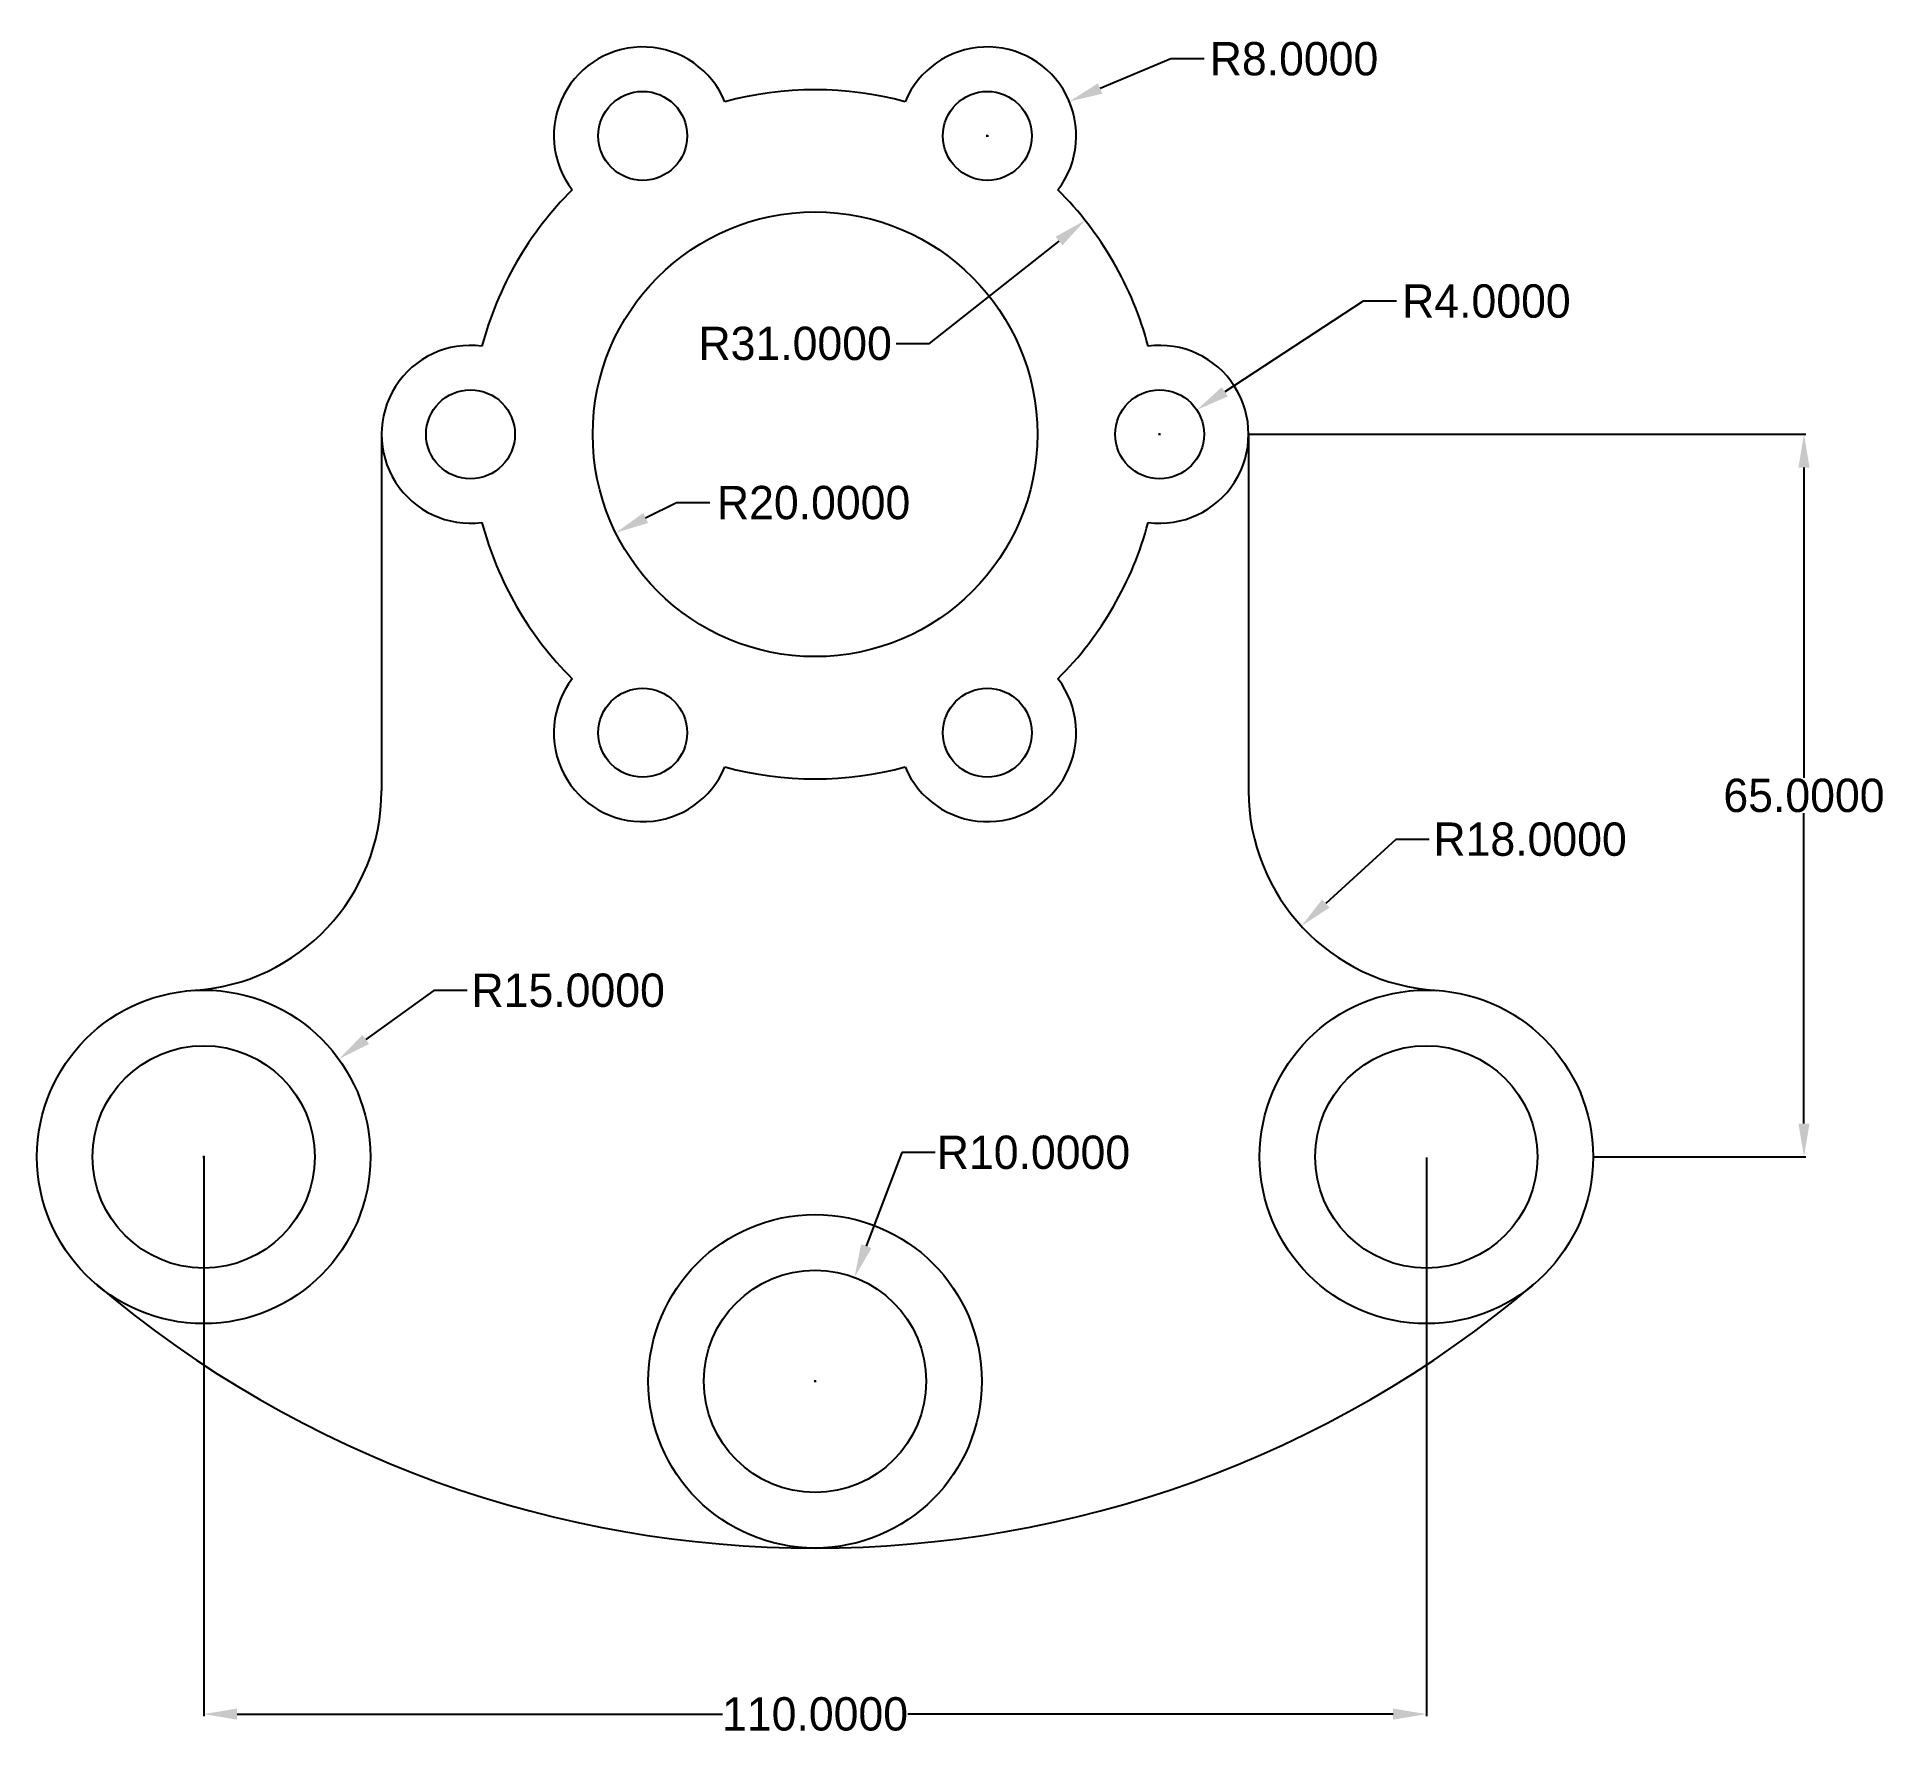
# Model space of a CAD drawing. Header units: inches. Extents: x 180 to 346, y 133 to 286.
import ezdxf

# ---------------------------------------------------------------- set-up
doc = ezdxf.new("R2010")
doc.units = ezdxf.units.IN
doc.header["$MEASUREMENT"] = 0
doc.dimstyles.new('mybigstyle', dxfattribs={"dimtxt": 3, "dimasz": 3, "dimexe": 0.18, "dimexo": 0.0625, "dimgap": 0.09, "dimtad": 0, "dimtih": 1, "dimtoh": 1, "dimdec": 4, "dimzin": 0, "dimdsep": 46, "dimtxsty": 'Standard', "dimcen": 0.09, "dimclrt": 4, "dimadec": 0, "dimazin": 0, "dimtfac": 1, "dimtdec": 4, "dimtofl": 0, "dimtmove": 0, "dimatfit": 3, "dimfxl": 1, "dimtfillclr": 5, "dimtolj": 1, "dimtzin": 0, "dimarcsym": 0})

# ---------------------------------------------------------------- blocks, each defined once
blk = doc.blocks.new('*D1')
at = {"color": 0, "lineweight": -2}
for p, q in [((195, 184.94), (195, 134.69)), ((305, 184.94), (305, 134.69)), ((198, 134.87), (241.66, 134.87)), ((302, 134.87), (258.34, 134.87))]:
    blk.add_line(p, q, dxfattribs=at)
at = {"color": 0}
for points in [[(198, 135.37), (198, 134.37), (195, 134.87)], [(302, 135.37), (302, 134.37), (305, 134.87)]]:
    blk.add_solid(points, dxfattribs=at)
at = {"layer": 'Defpoints', "color": 0}
for p in [(195, 185), (305, 185), (195, 134.87)]:
    blk.add_point(p, dxfattribs=at)
at = {"color": 4, "insert": (250, 134.87), "char_height": 3, "attachment_point": 5}
blk.add_mtext('\\A1;110.0000', dxfattribs=at)
blk = doc.blocks.new('*D2')
at = {"color": 0, "lineweight": -2}
for p, q in [((302.24, 213.56), (295.95, 207.79)), ((305.24, 213.56), (302.24, 213.56))]:
    blk.add_line(p, q, dxfattribs=at)
at = {"color": 0}
blk.add_solid([(295.62, 208.16), (296.29, 207.42), (293.75, 205.76)], dxfattribs=at)
at = {"layer": 'Defpoints', "color": 0}
for p in [(307, 217.94), (293.75, 205.76)]:
    blk.add_point(p, dxfattribs=at)
at = {"color": 4, "insert": (314.33, 213.56), "char_height": 3, "attachment_point": 5}
blk.add_mtext('\\A1;R18.0000', dxfattribs=at)
blk = doc.blocks.new('*D3')
at = {"color": 0, "lineweight": -2}
for p, q in [((215.7, 199.97), (209.58, 195.55)), ((218.7, 199.97), (215.7, 199.97)), ((194.91, 185), (195.09, 185)), ((195, 184.91), (195, 185.09))]:
    blk.add_line(p, q, dxfattribs=at)
at = {"color": 0}
blk.add_solid([(209.29, 195.96), (209.88, 195.15), (207.15, 193.79)], dxfattribs=at)
at = {"layer": 'Defpoints', "color": 0}
for p in [(207.15, 193.79), (195, 185)]:
    blk.add_point(p, dxfattribs=at)
at = {"color": 4, "insert": (227.79, 199.97), "char_height": 3, "attachment_point": 5}
blk.add_mtext('\\A1;R15.0000', dxfattribs=at)
blk = doc.blocks.new('*D4')
at = {"color": 0, "lineweight": -2}
for p, q in [((257.81, 185.39), (254.61, 176.96)), ((260.81, 185.39), (257.81, 185.39)), ((249.91, 164.81), (250.09, 164.81)), ((250, 164.72), (250, 164.9))]:
    blk.add_line(p, q, dxfattribs=at)
at = {"color": 0}
blk.add_solid([(254.14, 177.14), (255.08, 176.79), (253.55, 174.16)], dxfattribs=at)
at = {"layer": 'Defpoints', "color": 0}
for p in [(253.55, 174.16), (250, 164.81)]:
    blk.add_point(p, dxfattribs=at)
at = {"color": 4, "insert": (269.65, 185.39), "char_height": 3, "attachment_point": 5}
blk.add_mtext('\\A1;R10.0000', dxfattribs=at)
blk = doc.blocks.new('*D5')
at = {"color": 0, "lineweight": -2}
for p, q in [((237.53, 243.84), (234.76, 242.47)), ((240.53, 243.84), (237.53, 243.84))]:
    blk.add_line(p, q, dxfattribs=at)
at = {"color": 0}
blk.add_solid([(234.54, 242.92), (234.98, 242.02), (232.07, 241.14)], dxfattribs=at)
at = {"layer": 'Defpoints', "color": 0}
for p in [(250, 250), (232.07, 241.14)]:
    blk.add_point(p, dxfattribs=at)
at = {"color": 4, "insert": (249.87, 243.84), "char_height": 3, "attachment_point": 5}
blk.add_mtext('\\A1;R20.0000', dxfattribs=at)
blk = doc.blocks.new('*D6')
at = {"color": 0, "lineweight": -2}
for p, q in [((260.3, 258.16), (271.95, 267.39)), ((257.3, 258.16), (260.3, 258.16))]:
    blk.add_line(p, q, dxfattribs=at)
at = {"color": 0}
blk.add_solid([(271.64, 267.78), (272.26, 267), (274.3, 269.25)], dxfattribs=at)
at = {"layer": 'Defpoints', "color": 0}
for p in [(274.3, 269.25), (250, 250)]:
    blk.add_point(p, dxfattribs=at)
at = {"color": 4, "insert": (248.21, 258.16), "char_height": 3, "attachment_point": 5}
blk.add_mtext('\\A1;R31.0000', dxfattribs=at)
blk = doc.blocks.new('*D7')
at = {"color": 0, "lineweight": -2}
for p, q in [((282, 283.77), (275.64, 281.11)), ((285, 283.77), (282, 283.77)), ((265.41, 276.85), (265.59, 276.85)), ((265.5, 276.76), (265.5, 276.94))]:
    blk.add_line(p, q, dxfattribs=at)
at = {"color": 0}
blk.add_solid([(275.45, 281.57), (275.84, 280.64), (272.88, 279.94)], dxfattribs=at)
at = {"layer": 'Defpoints', "color": 0}
for p in [(272.88, 279.94), (265.5, 276.85)]:
    blk.add_point(p, dxfattribs=at)
at = {"color": 4, "insert": (293.09, 283.77), "char_height": 3, "attachment_point": 5}
blk.add_mtext('\\A1;R8.0000', dxfattribs=at)
blk = doc.blocks.new('*D8')
at = {"color": 0, "lineweight": -2}
for p, q in [((299.31, 261.97), (286.86, 253.83)), ((302.31, 261.97), (299.31, 261.97)), ((280.91, 250), (281.09, 250)), ((281, 249.91), (281, 250.09))]:
    blk.add_line(p, q, dxfattribs=at)
at = {"color": 0}
blk.add_solid([(286.59, 254.25), (287.13, 253.41), (284.35, 252.19)], dxfattribs=at)
at = {"layer": 'Defpoints', "color": 0}
for p in [(284.35, 252.19), (281, 250)]:
    blk.add_point(p, dxfattribs=at)
at = {"color": 4, "insert": (310.4, 261.97), "char_height": 3, "attachment_point": 5}
blk.add_mtext('\\A1;R4.0000', dxfattribs=at)
blk = doc.blocks.new('*D9')
at = {"color": 0, "lineweight": -2}
for p, q in [((289.06, 250), (339.15, 250)), ((338.97, 247), (338.97, 219.09)), ((338.97, 188), (338.97, 215.91)), ((320.06, 185), (339.15, 185))]:
    blk.add_line(p, q, dxfattribs=at)
at = {"color": 0}
for points in [[(338.47, 247), (339.47, 247), (338.97, 250)], [(338.47, 188), (339.47, 188), (338.97, 185)]]:
    blk.add_solid(points, dxfattribs=at)
at = {"layer": 'Defpoints', "color": 0}
for p in [(289, 250), (320, 185), (338.97, 185)]:
    blk.add_point(p, dxfattribs=at)
at = {"color": 4, "insert": (338.97, 217.5), "char_height": 3, "attachment_point": 5}
blk.add_mtext('\\A1;65.0000', dxfattribs=at)

msp = doc.modelspace()

# ---------------------------------------------------------------- linework, layer by layer
for p, q in [((211, 250), (211, 217.93934)), ((289, 250), (289, 217.93934))]:
    msp.add_line(p, q)
for centre, radius in [((234.5, 276.84679), 4), ((265.5, 276.84679), 4), ((250, 250), 20), ((219, 250), 4), ((281, 250), 4), ((234.5, 223.15321), 4), ((265.5, 223.15321), 4), ((195, 185), 15), ((305, 185), 15), ((195, 185), 10), ((305, 185), 10), ((250, 164.80741), 15), ((250, 164.80741), 10)]:
    msp.add_circle(centre, radius)
for centre, radius, start, end in [((234.5, 276.84679), 8, 22.5863262, 217.4136738), ((265.5, 276.84679), 8, 322.5863262, 157.4136738), ((250, 250), 31, 74.8273476, 105.1726524), ((250, 250), 31, 134.8273476, 165.1726524), ((250, 250), 31, 14.8273476, 45.1726524), ((219, 250), 8, 82.5863262, 277.4136738), ((281, 250), 8, 262.5863262, 97.4136738), ((250, 250), 31, 194.8273476, 225.1726524), ((250, 250), 31, 314.8273476, 345.1726524), ((234.5, 223.15321), 8, 142.5863262, 337.4136738), ((265.5, 223.15321), 8, 202.5863262, 37.4136738), ((250, 250), 31, 254.8273476, 285.1726524), ((193, 217.93934), 18, 273.4746008, 0), ((307, 217.93934), 18, 180, 266.5253992), ((250, 249.80741), 100, 229.6797849, 310.3202151)]:
    msp.add_arc(centre, radius, start, end)

# ---------------------------------------------------------------- dimensions: what is measured, and where the dimension line sits
for center, mpoint, picture, middle in [((265.5, 276.84679), (272.87624, 279.94373), '*D7', (293.09145, 283.77499)), ((250, 250), (274.29817, 269.25095), '*D6', (248.20553, 258.15695)), ((281, 250), (284.348, 252.18881), '*D8', (310.39753, 261.96886)), ((250, 250), (232.07046, 241.1382), '*D5', (249.87017, 243.8367)), ((307, 217.93934), (293.74553, 205.76071), '*D2', (314.32824, 213.56408)), ((195, 185), (207.15276, 193.79263), '*D3', (227.78632, 199.97398)), ((250, 164.80741), (253.54645, 174.15742), '*D4', (269.64676, 185.38947))]:
    dim = msp.add_radius_dim(center=center, mpoint=mpoint, dimstyle='mybigstyle')
    dim.commit()
    dim.dimension.update_dxf_attribs({"geometry": picture, "text_midpoint": middle, "dimtype": 164})
dim = msp.add_linear_dim(base=(338.9684, 185), p1=(289, 250), p2=(320, 185), angle=90, dimstyle='mybigstyle')
dim.commit()
dim.dimension.update_dxf_attribs({"geometry": '*D9', "text_midpoint": (338.9684, 217.5)})
dim = msp.add_linear_dim(base=(195, 134.86646), p1=(305, 185), p2=(195, 185), dimstyle='mybigstyle')
dim.commit()
dim.dimension.update_dxf_attribs({"geometry": '*D1', "text_midpoint": (250, 134.86646)})

doc.saveas('drawing.dxf')
